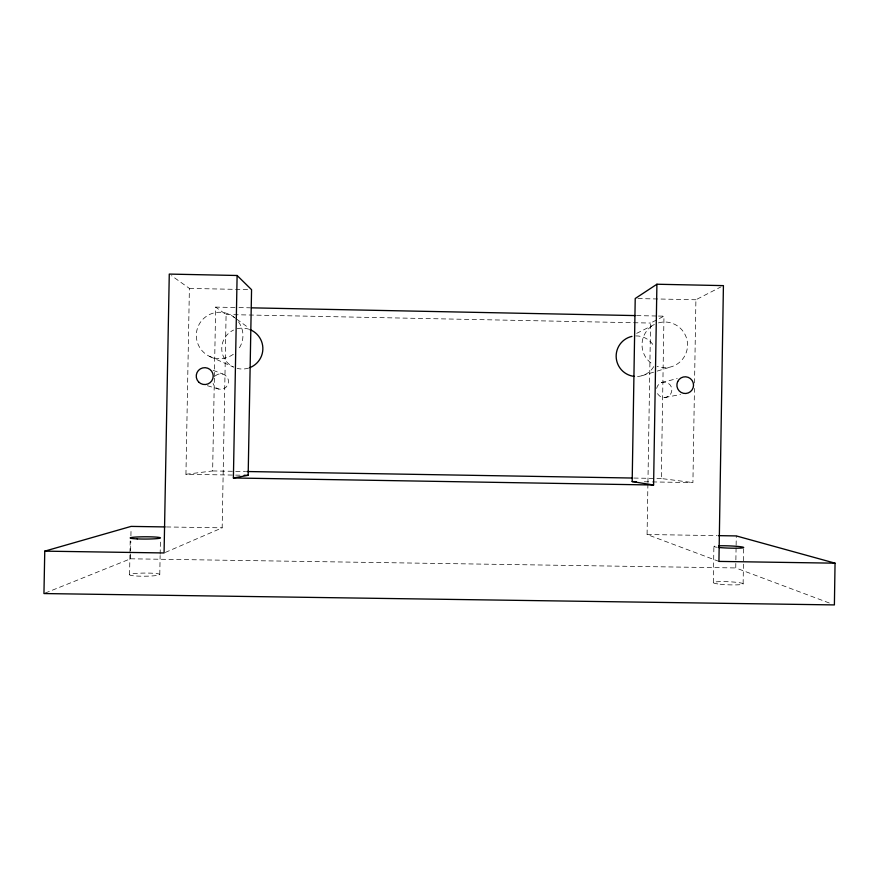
<?xml version="1.0" encoding="UTF-8"?>
<svg xmlns="http://www.w3.org/2000/svg" width="879" height="879" viewBox="0 0 879 879"><rect width="100%" height="100%" fill="white"/><g stroke="black" fill="none" stroke-linecap="round" stroke-linejoin="round"><path stroke-width="0.66" stroke-dasharray="4.39 3.3" d="M652.427 481.923L692.916 482.604L694.454 388.452M694.542 383.002L695.904 299.761L721.022 286.851M713.298 582.623L713.891 546.452M829.271 602.994L735.756 567.944L735.855 561.274M735.877 559.934L736.097 546.595M736.119 545.266L736.272 535.926M743.118 583.876L743.689 548.848M718.934 561.406L647.076 534.52L647.911 483.714M647.933 482.34L650.57 323.054L663.975 316.165L661.305 478.528L692.916 482.604M129.565 574.756L129.949 554.297M129.971 552.935L130.202 540.662M45.225 593.05L130.488 558.802L130.817 541.255M130.916 535.849L131.048 529.103M159.78 574.503L160.132 555.517M160.154 554.166L160.439 539.256M240.055 475.187L185.941 474.286L189.392 288.411L171.515 275.676M185.941 474.286L212.641 470.946L214.355 378.113M214.377 376.739L215.663 307.112L237.594 307.551M165.307 552.43L222.167 527.829L226.09 314.539L215.663 307.112M636.682 333.35L654.459 324.461A22.876 22.755 73.3 0 0 653.196 364.51M642 375.729L655.932 371.476M657.195 371.092L671.127 366.84M661.623 382.541L677.237 378.574M664.799 397.517L680.599 394.495M130.488 558.802L735.756 567.944M212.641 470.946L245.571 471.507M633.858 478.055L661.305 478.528M644.329 481.791L651.075 481.901M166.439 526.95L222.167 527.829M647.076 534.52L717.055 535.619M189.392 288.411L248.856 289.63M637.923 298.574L695.904 299.761M238.967 307.584L249.933 307.804M636.561 315.605L657.129 316.022M658.492 316.055L663.975 316.165M226.09 314.539L650.57 323.054M207.345 385.705L218.519 389.023M213.147 370.334L222.837 374.047M209.674 356.445L233.528 367.081A20.547 20.459 8.1 0 1 233.594 330.043M233.374 316.726L235.594 318.341M236.704 319.154L248.878 328.032M248.636 368.059A20.547 20.459 8.1 0 1 237.165 368.389M237.231 328.746A20.547 20.459 8.1 0 1 248.691 329.142M653.756 366.598A20.316 20.217 73.2 0 1 634.451 376.421M635.737 335.921A20.316 20.217 73.2 0 1 653.767 345.93M658.448 322.89A22.876 22.755 73.3 0 1 687.532 345.667A22.876 22.755 73.3 0 1 657.063 366.356M238.528 321.879A23.326 23.217 8.3 0 1 237.583 350.303M233.32 354.281A23.326 23.217 8.3 0 1 201.95 350.578A23.326 23.217 8.3 0 1 202.994 319.165A23.326 23.217 8.3 0 1 234.539 317.627M656.635 388.408A7.724 7.68 78.1 0 1 668.095 383.178A7.724 7.68 78.1 0 1 669.084 395.792A7.724 7.68 78.1 0 1 656.954 392.386M215.245 375.926A7.823 7.79 2.9 0 1 227.167 377.19A7.823 7.79 2.9 0 1 223.859 388.65A7.823 7.79 2.9 0 1 213.081 383.409M717.22 547.276A14.921 1.11 2 0 1 717.363 545.87M720.121 584.216A14.921 1.538 2.4 0 0 743.107 583.975A14.921 1.538 2.4 0 0 721.406 581.612A14.921 1.538 2.4 0 0 720.121 584.216M136.52 576.031A15.108 1.571 -0.5 0 0 159.769 574.591A15.108 1.571 -0.5 0 0 137.728 573.306A15.108 1.571 -0.5 0 0 136.52 576.031"/><path stroke-width="1.32" d="M718.429 535.641L736.272 535.926L835.05 563.175L834.391 604.917L43.95 593.556L44.763 551.144L131.092 526.4L165.076 526.928M656.91 284.236L653.591 485.01L632.177 481.582L635.22 298.519L656.91 284.236L723.417 285.62L718.934 561.406L835.05 563.175M653.591 485.01L233.396 477.978L237.11 275.49L169.273 274.083L164.076 552.957L44.763 551.144M233.396 477.978L248.164 475.33L251.559 289.685L237.11 275.49M246.944 471.529L632.484 478.033M632.177 481.582L636.231 481.659M244.109 475.264L248.164 475.33M251.306 307.837L635.187 315.583M249.911 329.581A20.547 20.459 8.1 0 1 249.845 367.631M634.451 376.421A20.316 20.217 73.2 0 1 631.968 336.382M718.637 545.815A14.921 1.11 2 0 1 739.514 546.595A14.921 1.11 2 0 1 739.382 548.144A14.921 1.11 2 0 1 718.506 547.43M198.621 381.969A8.482 8.438 2.9 0 0 212.883 378.453A8.482 8.438 2.9 0 0 202.686 367.916A8.482 8.438 2.9 0 0 198.621 381.969M677.698 381.53A8.361 8.318 78.1 0 0 685.873 393.484A8.361 8.318 78.1 0 0 692.07 380.42A8.361 8.318 78.1 0 0 677.698 381.53M137.212 538.893A15.108 1.132 -0.1 0 0 160.45 537.97A15.108 1.132 -0.1 0 0 138.41 536.926A15.108 1.132 -0.1 0 0 137.212 538.893"/></g></svg>
